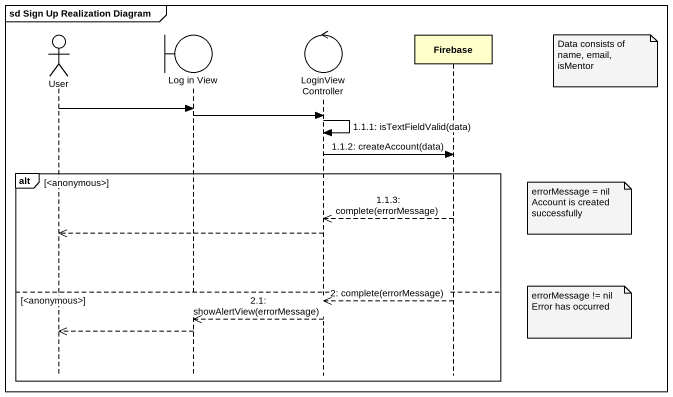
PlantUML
@startuml
mainframe sd Sign Up Realization Diagram
hide footbox
actor User
boundary "Log in View" as Log_in_View
control LoginViewController
participant Firebase

note right of Firebase : Data consists of name, email, isMentor
User -> Log_in_View
Log_in_View -> LoginViewController
LoginViewController -> LoginViewController : 1.1.1: isTextFieldValid(data)
LoginViewController -> Firebase : 1.1.2: createAccount(data)
alt <anonymous>
  note right of Firebase : errorMessage = nil Account is created successfully
  Firebase -->> LoginViewController : 1.1.3: complete(errorMessage)
  LoginViewController -->> User
else <anonymous>
  Firebase -->> LoginViewController : 2: complete(errorMessage)
  note right of Firebase : errorMessage != nil Error has occurred
  LoginViewController -->> Log_in_View : 2.1: showAlertView(errorMessage)
  Log_in_View -->> User
end
@enduml
